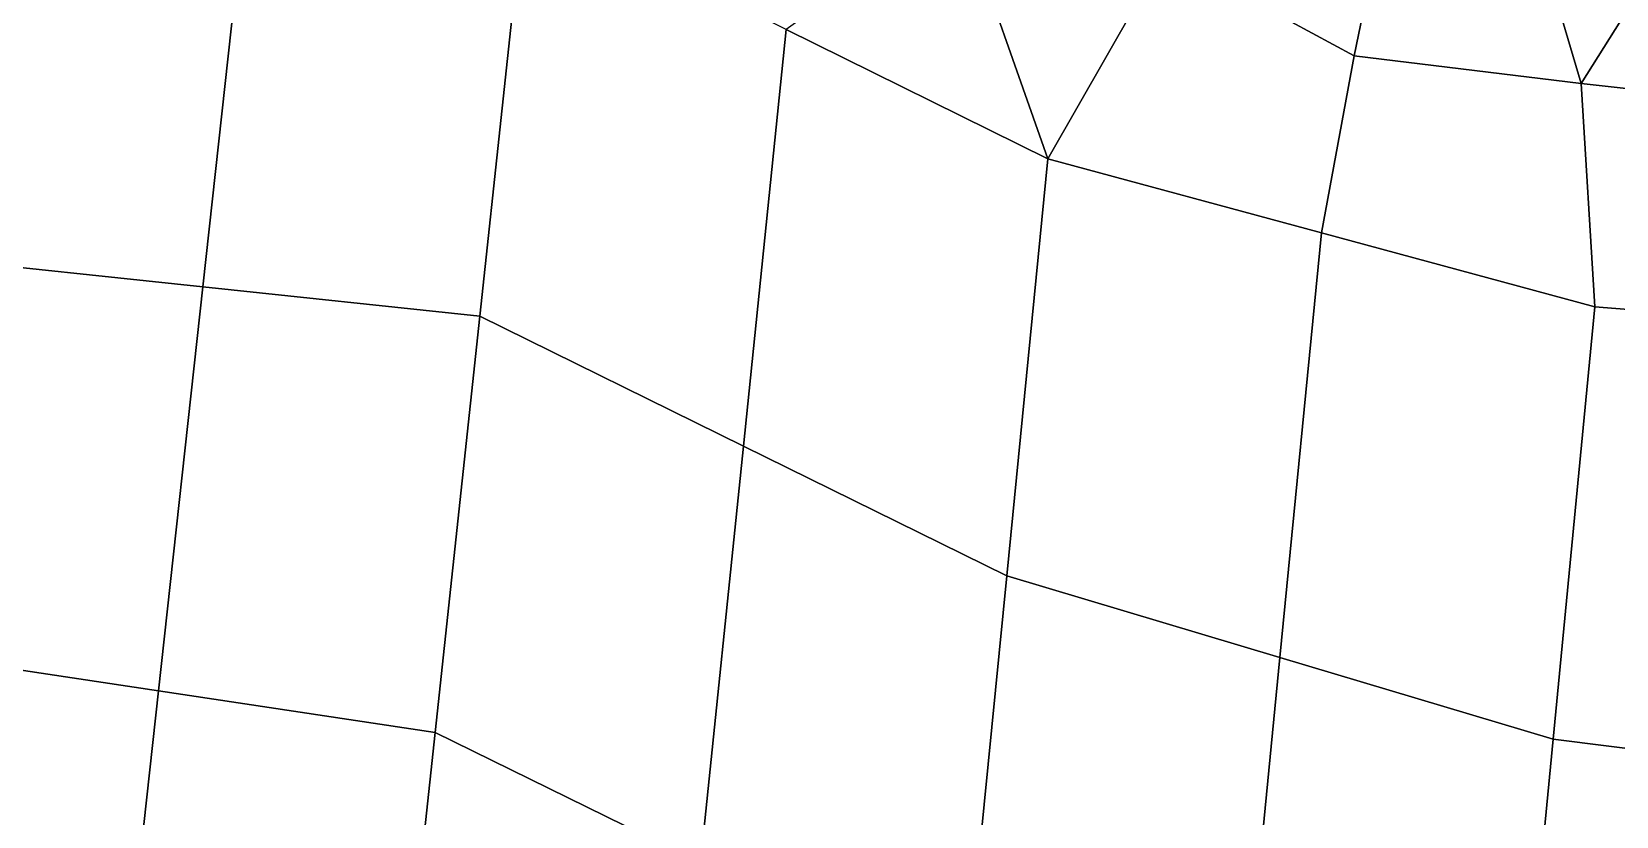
# Model space of a CAD drawing. Extents: x 380827 to 407438, y 6452886 to 6483357.
# Drawn here: x 391721.2 to 392162.9, y 6463071.7 to 6463290.2 of the extents above; entities that cross this region are included whole.
import ezdxf

# ---------------------------------------------------------------- set-up
doc = ezdxf.new("R2010")
doc.units = 0
doc.layers.add('MESH_ELEMS', color=18, linetype='CONTINUOUS')
doc.layers.add('MESH_NODES', color=18, linetype='CONTINUOUS')

msp = doc.modelspace()

# ---------------------------------------------------------------- linework, layer by layer
at = {"layer": 'MESH_ELEMS', "color": 178}
for points in [[(392089.798, 6463283.5, -1.033), (392099.586, 6463330.89, -1.018), (392069.335, 6463352.06, -1.09), (392037.14, 6463312.01, -1.158)], [(391703.958, 6463336.46, -1.676), (391691.685, 6463227.36, -1.614), (391768.92, 6463219.19, -1.543), (391781.285, 6463331.71, -1.615)], [(392135.992, 6463333.56, -0.93), (392099.586, 6463330.89, -1.018), (392089.798, 6463283.5, -1.033), (392153.06, 6463275.84, -0.884)], [(392153.06, 6463275.84, -0.884), (392187.31, 6463330.32, -0.83), (392135.992, 6463333.56, -0.93), (392153.06, 6463275.84, -0.884)], [(391781.285, 6463331.71, -1.615), (391768.92, 6463219.19, -1.543), (391846.155, 6463211.03, -1.48), (391858.612, 6463326.95, -1.554)], [(392187.31, 6463330.32, -0.83), (392153.06, 6463275.84, -0.884), (392229.381, 6463267.38, -0.784), (392187.31, 6463330.32, -0.83)], [(391858.612, 6463326.95, -1.554), (391846.155, 6463211.03, -1.48), (391919.567, 6463174.84, -1.356), (391931.525, 6463290.87, -1.389)], [(391979.655, 6463325.27, -2), (391931.525, 6463290.87, -1.389), (392004.439, 6463254.78, -1.224), (391979.655, 6463325.27, -2)], [(392037.14, 6463312.01, -1.158), (391979.655, 6463325.27, -2), (392004.439, 6463254.78, -1.224), (392037.14, 6463312.01, -1.158)], [(392004.439, 6463254.78, -1.224), (392080.668, 6463234.2, -1.046), (392089.798, 6463283.5, -1.033), (392037.14, 6463312.01, -1.158)], [(391931.525, 6463290.87, -1.389), (391919.567, 6463174.84, -1.356), (391992.979, 6463138.65, -1.19), (392004.439, 6463254.78, -1.224)], [(392080.668, 6463234.2, -1.046), (392156.897, 6463213.62, -0.869), (392153.06, 6463275.84, -0.884), (392089.798, 6463283.5, -1.033)], [(392156.897, 6463213.62, -0.869), (392236.38, 6463207.34, -0.779), (392229.381, 6463267.38, -0.784), (392153.06, 6463275.84, -0.884)], [(392004.439, 6463254.78, -1.224), (391992.979, 6463138.65, -1.19), (392069.117, 6463115.93, -1.057), (392080.668, 6463234.2, -1.046)], [(392080.668, 6463234.2, -1.046), (392069.117, 6463115.93, -1.057), (392145.255, 6463093.2, -0.88), (392156.897, 6463213.62, -0.869)], [(391691.685, 6463227.36, -1.614), (391679.412, 6463118.26, -1.553), (391756.554, 6463106.68, -1.479), (391768.92, 6463219.19, -1.543)], [(391768.92, 6463219.19, -1.543), (391756.554, 6463106.68, -1.479), (391833.697, 6463095.1, -1.405), (391846.155, 6463211.03, -1.48)], [(392156.897, 6463213.62, -0.869), (392145.255, 6463093.2, -0.88), (392224.296, 6463083.29, -0.804), (392236.38, 6463207.34, -0.779)], [(391846.155, 6463211.03, -1.48), (391833.697, 6463095.1, -1.405), (391907.608, 6463058.81, -1.281), (391919.567, 6463174.84, -1.356)], [(391919.567, 6463174.84, -1.356), (391907.608, 6463058.81, -1.281), (391981.52, 6463022.52, -1.156), (391992.979, 6463138.65, -1.19)], [(391992.979, 6463138.65, -1.19), (391981.52, 6463022.52, -1.156), (392057.566, 6462997.65, -1.023), (392069.117, 6463115.93, -1.057)], [(391679.412, 6463118.26, -1.553), (391667.139, 6463009.16, -1.407), (391744.189, 6462994.17, -1.354), (391756.554, 6463106.68, -1.479)], [(392069.117, 6463115.93, -1.057), (392057.566, 6462997.65, -1.023), (392133.612, 6462972.78, -0.891), (392145.255, 6463093.2, -0.88)], [(391756.554, 6463106.68, -1.479), (391744.189, 6462994.17, -1.354), (391821.239, 6462979.17, -1.276), (391833.697, 6463095.1, -1.405)], [(391833.697, 6463095.1, -1.405), (391821.239, 6462979.17, -1.276), (391895.65, 6462942.78, -1.201), (391907.608, 6463058.81, -1.281)], [(392145.255, 6463093.2, -0.88), (392133.612, 6462972.78, -0.891), (392212.211, 6462959.25, -0.816), (392224.296, 6463083.29, -0.804)]]:
    msp.add_3dface(points, dxfattribs=at)
at = {"layer": 'MESH_NODES', "color": 18}
for p in [(392089.798, 6463283.5, -1.033), (392153.06, 6463275.84, -0.884), (392004.439, 6463254.78, -1.224), (392080.668, 6463234.2, -1.046), (391768.92, 6463219.19, -1.543), (392156.897, 6463213.62, -0.869), (391846.155, 6463211.03, -1.48), (391919.567, 6463174.84, -1.356), (391992.979, 6463138.65, -1.19), (392069.117, 6463115.93, -1.057), (391756.554, 6463106.68, -1.479), (391833.697, 6463095.1, -1.405), (392145.255, 6463093.2, -0.88)]:
    msp.add_point(p, dxfattribs=at)

doc.saveas('drawing.dxf')
